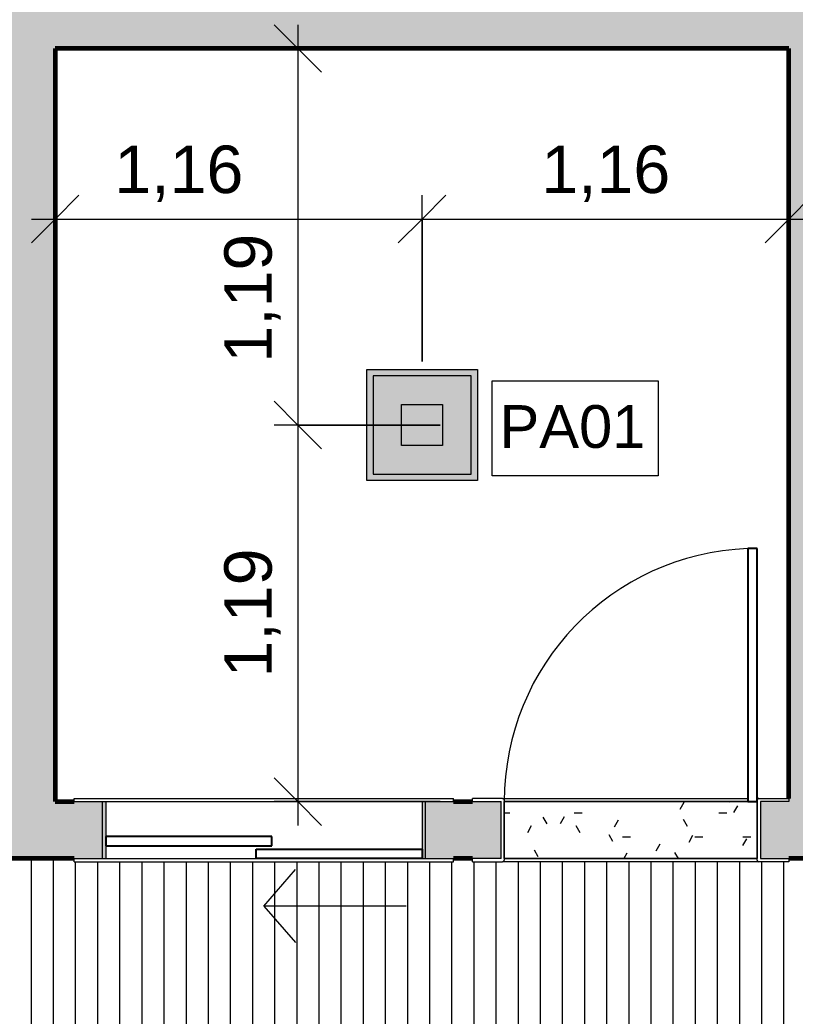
# Model space of a CAD drawing. Header units: millimetres. Extents: x -11845 to 8255, y -23120 to -3200.
# Drawn here: x -7176 to -4725, y -19817 to -16670 of the extents above; entities that cross this region are included whole.
import ezdxf

# ---------------------------------------------------------------- set-up
doc = ezdxf.new("R2010")
doc.units = ezdxf.units.MM
for name, color, linetype, lineweight in [('A-ANNO-DIMS', 211, 'Continuous', 9), ('A-ANNO-DIMS-75', 211, 'Continuous', 9), ('A-DOOR', 31, 'Continuous', 9), ('A-GLAZ', 151, 'Continuous', 9), ('A-ROOF-PATT', 132, 'Continuous', 9), ('A-WALL', 113, 'Continuous', 25), ('A-WALL-PATT', 111, 'Continuous', 25), ('E-LITE-EQPM', 33, 'Continuous', 9), ('E-LITE-EQPM-IDEN', 33, 'Continuous', 9)]:
    doc.layers.add(name, color=color, linetype=linetype, lineweight=lineweight)
doc.styles.add('@Arial Unicode MS', font='ARIALUNI.TTF', dxfattribs={"height": 150})
doc.styles.add('Arial', font='arial.ttf', dxfattribs={"height": 135})
doc.dimstyles.new('CRT_-__Metros_-_Linha_de_chamada_3_5_mm', dxfattribs={"dimscale": 304.8, "dimtxt": 150.876728, "dimasz": 0.492126, "dimexe": 0.246063, "dimexo": 0.0625, "dimgap": 0.123031, "dimtad": 1, "dimlfac": 0.001, "dimrnd": 0.01, "dimzin": 0, "dimdsep": 46, "dimtxsty": '@Arial Unicode MS', "dimblk1": 'OBLIQUE', "dimblk2": 'OBLIQUE', "dimsah": 1, "dimcen": 0.09, "dimdle": 0.246063, "dimazin": 0, "dimtfac": 1, "dimtdec": 4, "dimtix": 1, "dimtmove": 0, "dimatfit": 3, "dimfxl": 1.476378, "dimfxlon": 1, "dimtvp": 1, "dimtolj": 1, "dimtzin": 0, "dimarcsym": 2})
doc.dimstyles.new('CRT_-__Metros_-_Linha_de_chamada_3_5_mm_2', dxfattribs={"dimscale": 304.8, "dimtxt": 150.876728, "dimasz": 0.492126, "dimexe": 0.246063, "dimexo": 0.0625, "dimgap": 0.123031, "dimtad": 1, "dimlfac": 0.001, "dimrnd": 0.01, "dimzin": 0, "dimdsep": 46, "dimtxsty": '@Arial Unicode MS', "dimblk1": 'OBLIQUE', "dimblk2": 'OBLIQUE', "dimsah": 1, "dimcen": 0.09, "dimdle": 0.246063, "dimazin": 0, "dimtfac": 1, "dimtdec": 4, "dimtix": 1, "dimtmove": 2, "dimatfit": 3, "dimfxl": 1.476378, "dimfxlon": 1, "dimtvp": 1, "dimtolj": 1, "dimtzin": 0, "dimarcsym": 2})

# ---------------------------------------------------------------- blocks, each defined once
blk = doc.blocks.new('CRT_POR_Abrir_1 Folha_Madeira e Vidro - 80 x 210  cm-3550694-PLANTA DE FORRO TÉRREO')
at = {"layer": 'A-DOOR'}
h = blk.add_hatch(dxfattribs=at)
h.set_pattern_fill('FP_1', color=256, style=0, pattern_type=2)
h.set_pattern_definition([(180, (-5244.62, -19229.65), (-304.8, -76.2), [25.146, -203.454, 25.146, -203.454, -1219.2]), (180, (-5244.62, -19229.65), (-304.8, -76.2), [-457.2, 25.146, -432.054, 25.146, -203.454, -533.4]), (180, (-5244.62, -19229.65), (-304.8, -76.2), [-1143, 25.146, -127.254, 25.146, -355.854]), (300, (-5358.92, -19267.75), (218.39114, -225.86454), [25.146, -203.454, 25.146, -203.454, -1219.2]), (300, (-5358.92, -19267.75), (218.39114, -225.86454), [-457.2, 25.146, -432.054, 25.146, -203.454, -533.4]), (300, (-5358.92, -19267.75), (218.39114, -225.86454), [-1143, 25.146, -127.254, 25.146, -355.854]), (60, (-5397.02, -19420.15), (86.40886, 302.06454), [25.146, -203.454, 25.146, -203.454, -1219.2]), (60, (-5397.02, -19420.15), (86.40886, 302.06454), [-457.2, 25.146, -432.054, 25.146, -203.454, -533.4]), (60, (-5397.02, -19420.15), (86.40886, 302.06454), [-1143, 25.146, -127.254, 25.146, -355.854])])
h.paths.add_polyline_path([(-400, 90), (-400, -90), (400, -90), (400, 90), (186.8, 90)])
for p, q in [((-500, 90), (-500, 100)), ((-500, 100), (-405, 100)), ((-405, 100), (405, 100)), ((-400, 95), (-400, 90)), ((400, 90), (400, 95)), ((500, 100), (405, 100)), ((500, 100), (500, 90)), ((-410, 90), (-500, 90)), ((-410, -90), (-410, 90)), ((400, 90), (-400, 90)), ((-400, 90), (-400, -90)), ((-400, 90), (400, 90)), ((-400, -90), (-400, 90)), ((-400, 90), (400, 90)), ((400, -90), (400, 90)), ((400, 90), (400, -90)), ((410, 90), (500, 90)), ((410, 90), (410, -90)), ((-500, -100), (-500, -90)), ((-500, -90), (-410, -90)), ((-400, -90), (400, -90)), ((-400, -90), (-400, -890)), ((400, -90), (-400, -90)), ((400, -95), (400, -90)), ((500, -90), (410, -90)), ((500, -90), (500, -100)), ((-405, -100), (-500, -100)), ((-400, -100), (-405, -100)), ((405, -100), (-370, -100)), ((405, -100), (500, -100))]:
    blk.add_line(p, q, dxfattribs=at)
at = {"layer": 'A-DOOR', "lineweight": 25}
for p, q in [((-370, -90), (-400, -90)), ((-400, -90), (-400, -890)), ((-370, -890), (-370, -90)), ((-400, -890), (-370, -890))]:
    blk.add_line(p, q, dxfattribs=at)
at = {"layer": 'A-DOOR'}
for centre, radius, start, end in [((-405, 95), 5, 360, 90), ((405, 95), 5, 90, 180), ((-400, -90), 800, 272.1547, 360), ((-405, -95), 5, 270, 0), ((405, -95), 5, 180, 270)]:
    blk.add_arc(centre, radius, start, end, dxfattribs=at)
for points, knots in [([(-405, 100), (-404.6, 100), (-403.9, 99.9), (-403.1, 99.6), (-402.6, 99.4), (-402.2, 99.2), (-401.9, 98.9), (-401.5, 98.6), (-401.2, 98.3), (-401, 98), (-400.8, 97.7), (-400.7, 97.5)], [0, 0, 0, 0, 0.1666667, 0.25, 0.3333333, 0.375, 0.4166667, 0.5, 0.5416667, 0.5833333, 0.6666667, 0.6666667, 0.6666667, 0.6666667]), ([(400.7, 97.5), (400.8, 97.7), (401, 98), (401.2, 98.3), (401.5, 98.6), (401.9, 98.9), (402.2, 99.2), (402.6, 99.4), (403.1, 99.6), (403.9, 99.9), (404.6, 100), (405, 100)], [-0.6666667, -0.6666667, -0.6666667, -0.6666667, -0.5833333, -0.5416667, -0.5, -0.4166667, -0.375, -0.3333333, -0.25, -0.1666667, 0, 0, 0, 0]), ([(-400.7, -97.5), (-400.8, -97.7), (-401, -98), (-401.2, -98.3), (-401.5, -98.6), (-401.9, -99), (-402.4, -99.3), (-402.8, -99.5), (-403.2, -99.7), (-403.9, -99.9), (-404.6, -100), (-405, -100)], [0.3333333, 0.3333333, 0.3333333, 0.3333333, 0.4166667, 0.4583333, 0.5, 0.5833333, 0.6666667, 0.7083333, 0.75, 0.8333333, 1, 1, 1, 1]), ([(405, -100), (404.6, -100), (403.9, -99.9), (403.1, -99.6), (402.6, -99.4), (402.2, -99.2), (401.9, -98.9), (401.5, -98.6), (401.2, -98.3), (401, -98), (400.8, -97.7), (400.7, -97.5)], [-1, -1, -1, -1, -0.8333333, -0.75, -0.6666667, -0.625, -0.5833333, -0.5, -0.4583333, -0.4166667, -0.3333333, -0.3333333, -0.3333333, -0.3333333])]:
    blk.add_open_spline(points, degree=3, knots=knots, dxfattribs=at)
blk = doc.blocks.new('CRT_JAN_Correr_Vidro e Madeira_2 Folhas - 100x100 cm-3976170-PLANTA DE FORRO TÉRREO')
at = {"layer": 'A-GLAZ'}
for p, q in [((-608.2, 90), (-608.2, 100)), ((-608.2, 100), (591.8, 100)), ((591.8, 90), (591.8, 100)), ((-608.2, 90), (591.8, 90)), ((-518.2, -90), (-518.2, 90)), ((-508.2, 90), (-508.2, -90)), ((491.8, 90), (491.8, -90)), ((501.8, 90), (501.8, -90)), ((-608.2, -100), (-608.2, -90)), ((-608.2, -90), (591.8, -90)), ((591.8, -100), (591.8, -90)), ((-608.2, -100), (591.8, -100)), ((-8.2, -240), (91.8, -125)), ((-8.2, -240), (91.8, -355)), ((441.8, -240), (-8.2, -240))]:
    blk.add_line(p, q, dxfattribs=at)
at = {"layer": 'A-GLAZ', "lineweight": 25}
for p, q in [((-508.2, -20), (-508.2, -50)), ((16.8, -20), (-508.2, -20)), ((16.8, -50), (16.8, -20)), ((-508.2, -50), (16.8, -50)), ((-33.2, -90), (-33.2, -60)), ((-33.2, -60), (491.8, -60)), ((491.8, -60), (491.8, -90)), ((491.8, -90), (-33.2, -90))]:
    blk.add_line(p, q, dxfattribs=at)
blk = doc.blocks.new('Plafon Quadrado - Branco-4918734-PLANTA DE FORRO TÉRREO')
at = {"layer": 'E-LITE-EQPM'}
h = blk.add_hatch(color=133, dxfattribs=at)
h.paths.add_polyline_path([(175, 175), (-175, 175), (-175, -175), (175, -175), (175, 93.9)])
h.paths.add_polyline_path([(-47.1, 155), (155, 155), (155, -155), (-155, -155), (-155, 155)])
h = blk.add_hatch(color=133, dxfattribs=at)
h.paths.add_polyline_path([(155, 155), (-155, 155), (-155, -155), (155, -155), (155, 93.9)])
h.paths.add_polyline_path([(65, 65), (65, -65), (-65, -65), (-65, 65), (59.4, 65)])
blk.add_hatch(color=133, dxfattribs=at).paths.add_polyline_path([(-47.1, 65), (-65, 65), (-65, -65), (65, -65), (65, 65), (59.4, 65)])
for p, q in [((-175, -175), (-175, 175)), ((-175, 175), (175, 175)), ((175, 175), (175, -175)), ((155, 155), (-155, 155)), ((-155, 155), (-155, -155)), ((155, -155), (155, 155)), ((-65, -65), (-65, 65)), ((-65, 65), (65, 65)), ((65, 65), (65, -65)), ((65, -65), (-65, -65)), ((-155, -155), (155, -155)), ((175, -175), (-175, -175))]:
    blk.add_line(p, q, dxfattribs=at)
blk = doc.blocks.new('DIMBLOCK135-PLANTA DE FORRO TÉRREO')
at = {"layer": 'A-ANNO-DIMS-75'}
for p, q in [((-7064.6, -16848.9), (-7064.6, -17373.9)), ((-7064.6, -17298.9), (-7064.6, -16848.9)), ((-5904.6, -17748.9), (-5904.6, -17223.9)), ((-7139.6, -17298.9), (-5904.6, -17298.9)), ((-5904.6, -17298.9), (-5904.6, -17748.9))]:
    blk.add_line(p, q, dxfattribs=at)
at = {"layer": 'A-ANNO-DIMS-75', "lineweight": 18}
for p, q in [((-7064.6, -17298.9), (-6989.6, -17223.9)), ((-5904.6, -17298.9), (-5829.6, -17223.9)), ((-7064.6, -17298.9), (-7139.6, -17373.9)), ((-5904.6, -17298.9), (-5979.6, -17373.9))]:
    blk.add_line(p, q, dxfattribs=at)
at = {"layer": 'A-ANNO-DIMS-75', "color": 0, "insert": (-6877.5, -17066.7), "char_height": 150, "width": 487.012, "attachment_point": 1, "line_spacing_factor": 1.117605, "style": '@Arial Unicode MS'}
blk.add_mtext('1,16', dxfattribs=at)
blk = doc.blocks.new('_Oblique')
at = {"color": 0, "linetype": 'ByBlock', "lineweight": -2}
blk.add_line((-0.5, -0.5), (0.5, 0.5), dxfattribs=at)
blk = doc.blocks.new('DIMBLOCK136-PLANTA DE FORRO TÉRREO')
at = {"layer": 'A-ANNO-DIMS-75'}
for p, q in [((-4744.6, -16848.9), (-4744.6, -17373.9)), ((-4744.6, -17298.9), (-4744.6, -16848.9)), ((-5904.6, -17748.9), (-5904.6, -17223.9)), ((-5904.6, -17298.9), (-4669.6, -17298.9)), ((-5904.6, -17298.9), (-5904.6, -17748.9))]:
    blk.add_line(p, q, dxfattribs=at)
at = {"layer": 'A-ANNO-DIMS-75', "lineweight": 18}
for p, q in [((-5904.6, -17298.9), (-5829.6, -17223.9)), ((-4744.6, -17298.9), (-4669.6, -17223.9)), ((-5904.6, -17298.9), (-5979.6, -17373.9)), ((-4744.6, -17298.9), (-4819.6, -17373.9))]:
    blk.add_line(p, q, dxfattribs=at)
at = {"layer": 'A-ANNO-DIMS-75', "color": 0, "insert": (-5527.5, -17066.7), "char_height": 150, "width": 487.012, "attachment_point": 1, "line_spacing_factor": 1.117605, "style": '@Arial Unicode MS'}
blk.add_mtext('1,16', dxfattribs=at)
blk = doc.blocks.new('DIMBLOCK137-PLANTA DE FORRO TÉRREO')
at = {"layer": 'A-ANNO-DIMS-75', "lineweight": 18}
for p, q in [((-6297.7, -16759.7), (-6372.7, -16684.7)), ((-6297.7, -16759.7), (-6222.7, -16834.7)), ((-6297.7, -17949.7), (-6372.7, -17874.7)), ((-6297.7, -17949.7), (-6222.7, -18024.7))]:
    blk.add_line(p, q, dxfattribs=at)
at = {"layer": 'A-ANNO-DIMS-75'}
for p, q in [((-6297.7, -16684.7), (-6297.7, -17949.7)), ((-5847.7, -16759.7), (-6372.7, -16759.7)), ((-6297.7, -16759.7), (-5847.7, -16759.7)), ((-5847.7, -17949.7), (-6372.7, -17949.7)), ((-6297.7, -17949.7), (-5847.7, -17949.7))]:
    blk.add_line(p, q, dxfattribs=at)
at = {"layer": 'A-ANNO-DIMS-75', "color": 0, "insert": (-6529.9, -17753), "char_height": 150, "width": 487.012, "attachment_point": 1, "rotation": 90, "line_spacing_factor": 1.117605, "style": '@Arial Unicode MS'}
blk.add_mtext('1,19', dxfattribs=at)
blk = doc.blocks.new('DIMBLOCK138-PLANTA DE FORRO TÉRREO')
at = {"layer": 'A-ANNO-DIMS-75', "lineweight": 18}
for p, q in [((-6297.7, -17949.7), (-6372.7, -17874.7)), ((-6297.7, -17949.7), (-6222.7, -18024.7)), ((-6297.7, -19139.7), (-6372.7, -19064.7)), ((-6297.7, -19139.7), (-6222.7, -19214.7))]:
    blk.add_line(p, q, dxfattribs=at)
at = {"layer": 'A-ANNO-DIMS-75'}
for p, q in [((-5847.7, -17949.7), (-6372.7, -17949.7)), ((-6297.7, -17949.7), (-6297.7, -19214.7)), ((-6297.7, -17949.7), (-5847.7, -17949.7)), ((-5847.7, -19139.7), (-6372.7, -19139.7)), ((-6297.7, -19139.7), (-5847.7, -19139.7))]:
    blk.add_line(p, q, dxfattribs=at)
at = {"layer": 'A-ANNO-DIMS-75', "color": 0, "insert": (-6529.9, -18747.6), "char_height": 150, "width": 487.012, "attachment_point": 1, "rotation": 90, "line_spacing_factor": 1.117605, "style": '@Arial Unicode MS'}
blk.add_mtext('1,19', dxfattribs=at)
blk = doc.blocks.new('CRT_TAG_LUMINÁRIAS - Em caixas-4919060-PLANTA DE FORRO TÉRREO')
at = {"layer": 'E-LITE-EQPM-IDEN'}
for p, q in [((-5, -2.8), (-5, 1.2)), ((-5, 1.2), (2, 1.2)), ((2, 1.2), (2, -2.8)), ((2, -2.8), (-5, -2.8))]:
    blk.add_line(p, q, dxfattribs=at)

msp = doc.modelspace()

# ---------------------------------------------------------------- hatches: boundary and pattern name
at = {"layer": 'A-ROOF-PATT'}
h = msp.add_hatch(dxfattribs=at)
h.set_pattern_fill('FP_5', color=256, style=0, pattern_type=2)
h.set_pattern_definition([(90, (0, -2617.6), (70, -4e-15), [])])
h.paths.add_polyline_path([(-11244.62, -23119.651), (-1784.62, -23119.651), (-1784.62, -19319.651), (-3534.62, -19319.651), (-3534.669, -19331.891), (-3634.62, -19331.891), (-3634.62, -19319.651), (-4744.62, -19319.651), (-4744.62, -19329.651), (-5744.62, -19329.651), (-5744.62, -19319.651), (-5804.62, -19319.651), (-5804.62, -19329.651), (-7004.62, -19329.651), (-7004.62, -19319.651), (-7244.62, -19319.651), (-7244.62, -18519.651), (-11044.62, -22319.651), (-11044.62, -22519.451), (-11244.62, -22519.651), (-11844.62, -23119.651)])
h.paths.add_polyline_path([(-2584.62, -22519.451), (-2584.62, -22319.451), (-2384.62, -22319.451), (-2384.62, -22519.451)])
h.paths.add_polyline_path([(-6714.62, -22519.451), (-6914.62, -22519.451), (-6914.62, -22319.451), (-6714.62, -22319.451)])
h.paths.add_polyline_path([(-3584.62, -19799.377), (-3610.847, -19796.926), (-3625.973, -19793.695), (-3649.473, -19785.571), (-3668.407, -19775.482), (-3681.215, -19767.083), (-3700.936, -19749.847), (-3706.994, -19743.332), (-3719.104, -19727.508), (-3727.421, -19713.691), (-3733.692, -19700.225), (-3741.508, -19677.482), (-3743.319, -19669.774), (-3745.878, -19651.915), (-3746.419, -19632.542), (-3743.45, -19605.988), (-3740.166, -19592.219), (-3730.657, -19567.353), (-3722.732, -19552.807), (-3710.294, -19535.263), (-3693.525, -19517.512), (-3672.444, -19501.083), (-3653.611, -19490.744), (-3645.24, -19487.066), (-3627.905, -19481.168), (-3618.46, -19478.661), (-3596.849, -19474.924), (-3596.849, -19403.53), (-3598.031, -19404.095), (-3600.376, -19398.62), (-3600.853, -19395.598), (-3599.37, -19389.349), (-3598.119, -19387.175), (-3596.849, -19387.175), (-3596.849, -19339.651), (-3572.391, -19339.651), (-3572.391, -19387.781), (-3571.122, -19387.175), (-3568.832, -19392.69), (-3568.684, -19397.515), (-3569.897, -19401.866), (-3571.209, -19404.095), (-3572.391, -19404.095), (-3572.391, -19475.677), (-3558.393, -19477.375), (-3543.267, -19480.607), (-3519.767, -19488.731), (-3500.833, -19498.819), (-3488.187, -19507.086), (-3468.508, -19524.261), (-3462.246, -19530.969), (-3450.323, -19546.516), (-3443.61, -19557.263), (-3435.548, -19574.077), (-3427.959, -19596.072), (-3425.921, -19604.527), (-3423.362, -19622.387), (-3422.821, -19641.76), (-3424.844, -19663.561), (-3429.343, -19683.121), (-3435.734, -19701.107), (-3446.596, -19721.808), (-3458.946, -19739.388), (-3469.872, -19751.336), (-3485.338, -19764.881), (-3491.987, -19770.331), (-3519.767, -19785.571), (-3541.844, -19793.249), (-3550.781, -19795.641), (-3566.583, -19798.138), (-3578.37, -19798.948)])
h.paths.add_polyline_path([(-3564.751, -19335.947), (-3564.751, -19337.821), (-3563.943, -19336.323)])
h.paths.add_polyline_path([(-3578.62, -19338.783), (-3603.56, -19338.783), (-3605.296, -19334.868), (-3606.256, -19333.173), (-3562.669, -19333.885), (-3562.111, -19334.359), (-3560.432, -19334.868), (-3558.739, -19333.637), (-3554.633, -19333.173), (-3541.66, -19334.024), (-3538.361, -19334.289), (-3540.013, -19335.902), (-3541.131, -19338.783), (-3575.973, -19338.783)])
h.paths.add_polyline_path([(-3628.11, -19338.783), (-3629.227, -19335.902), (-3630.163, -19334.071), (-3629.227, -19333.289), (-3612.887, -19333.173), (-3609.746, -19333.858), (-3608.468, -19335.232), (-3607.128, -19334.36), (-3605.296, -19336.323), (-3605.296, -19336.985), (-3604.489, -19338.783), (-3622.072, -19338.783)])
h.paths.add_polyline_path([(-3605.63, -19332.633), (-3604.489, -19331.957), (-3604.489, -19332.27)])
h.paths.add_polyline_path([(-3540.33, -19332.627), (-3536.868, -19331.962), (-3536.868, -19332.392), (-3540.013, -19332.605)])
h.paths.add_polyline_path([(-5649.62, -19329.651), (-5647.12, -19328.981), (-5648.46, -19328.981), (-5649.325, -19329.48)])
at = {"layer": 'A-WALL-PATT'}
h = msp.add_hatch(color=256, dxfattribs=at)
h.paths.add_polyline_path([(-7242.017, -19319.651), (-7064.62, -19319.651), (-7064.62, -16279.651), (-7244.62, -16279.651), (-7244.62, -19319.651)])
h.paths.add_polyline_path([(-7135.514, -14079.651), (-7064.62, -14079.651), (-7064.62, -12989.651), (-7244.62, -12989.651), (-7244.62, -14079.651)])
h.paths.add_polyline_path([(-7064.62, -8789.651), (-7064.62, -8039.651), (-7244.62, -8039.651), (-7244.62, -8789.651), (-7135.514, -8789.651)])
h.paths.add_polyline_path([(-7244.62, -5639.651), (-7064.62, -5639.651), (-7064.62, -5479.651), (-7244.62, -5479.651), (-7244.62, -5539.651)])
h = msp.add_hatch(color=256, dxfattribs=at)
h.paths.add_polyline_path([(-2564.62, -16759.651), (-2564.62, -16579.651), (-2639.62, -16579.651), (-2639.62, -16759.651)])
h.paths.add_polyline_path([(-3464.62, -16759.651), (-3389.62, -16759.651), (-3389.62, -16579.651), (-7064.62, -16579.651), (-7064.62, -16759.651), (-3727.421, -16759.651)])
msp.add_hatch(color=256, dxfattribs=at).paths.add_polyline_path([(-4744.62, -19139.651), (-4564.62, -19139.651), (-4564.62, -16759.651), (-4744.62, -16759.651), (-4744.62, -19129.651)])
h = msp.add_hatch(color=256, dxfattribs=at)
h.paths.add_polyline_path([(-7064.62, -19319.651), (-6904.62, -19319.651), (-6904.62, -19139.651), (-7064.62, -19139.651), (-7064.62, -19156.827)])
h.paths.add_polyline_path([(-4744.62, -19319.651), (-2564.62, -19319.651), (-2564.62, -19139.651), (-4834.62, -19139.651), (-4834.62, -19319.651)])
h.paths.add_polyline_path([(-5744.62, -19319.651), (-5654.62, -19319.651), (-5654.62, -19139.651), (-5904.62, -19139.651), (-5904.62, -19319.651), (-5804.62, -19319.651)])

# ---------------------------------------------------------------- linework, layer by layer
at = {"layer": 'A-WALL', "lineweight": 60}
for p, q in [((-7064.62, -16759.651), (-7064.62, -19139.651)), ((-4744.62, -16759.651), (-7064.62, -16759.651)), ((-4744.62, -19129.651), (-4744.62, -16759.651)), ((-7064.62, -19139.651), (-7004.62, -19139.651)), ((-5804.62, -19139.651), (-5744.62, -19139.651)), ((-7004.62, -19319.651), (-7244.62, -19319.651)), ((-5744.62, -19319.651), (-5804.62, -19319.651)), ((-2384.62, -19319.651), (-4744.62, -19319.651))]:
    msp.add_line(p, q, dxfattribs=at)

# ---------------------------------------------------------------- block references
at = {"layer": 'A-DOOR', "rotation": 180}
msp.add_blockref('CRT_POR_Abrir_1 Folha_Madeira e Vidro - 80 x 210  cm-3550694-PLANTA DE FORRO TÉRREO', (-5244.62, -19229.651), dxfattribs=at)
at = {"layer": 'A-GLAZ'}
msp.add_blockref('CRT_JAN_Correr_Vidro e Madeira_2 Folhas - 100x100 cm-3976170-PLANTA DE FORRO TÉRREO', (-6396.431, -19229.651), dxfattribs=at)
at = {"layer": 'E-LITE-EQPM', "rotation": 180}
msp.add_blockref('Plafon Quadrado - Branco-4918734-PLANTA DE FORRO TÉRREO', (-5904.62, -17949.651), dxfattribs=at)
at = {"layer": 'E-LITE-EQPM-IDEN', "xscale": 74.99999999999996, "yscale": 74.99999999999996, "zscale": 74.99999999999996}
msp.add_blockref('CRT_TAG_LUMINÁRIAS - Em caixas-4919060-PLANTA DE FORRO TÉRREO', (-5307.632, -17900.14), dxfattribs=at)

# ---------------------------------------------------------------- texts
at = {"layer": 'E-LITE-EQPM-IDEN', "insert": (-5659.538, -17886.876), "char_height": 135, "width": 553.16437, "attachment_point": 1, "style": 'Arial'}
msp.add_mtext('PA01', dxfattribs=at)

# ---------------------------------------------------------------- dimensions: what is measured, and where the dimension line sits
at = {"layer": 'A-ANNO-DIMS'}
dim = msp.add_linear_dim(base=(-6297.703, -17949.651), p1=(-5847.703, -16759.651), p2=(-5847.703, -17949.651), angle=90, dimstyle='CRT_-__Metros_-_Linha_de_chamada_3_5_mm_2', override={"dimpost": '<>', "dimfxl": 1190}, dxfattribs=at)
dim.commit()
dim.dimension.update_dxf_attribs({"geometry": 'DIMBLOCK137-PLANTA DE FORRO TÉRREO', "text_midpoint": (-6429.907, -17509.525), "dimtype": 160, "text_rotation": 90})
dim = msp.add_linear_dim(base=(-5904.62, -17298.855), p1=(-7064.62, -16848.855), p2=(-5904.62, -17748.855), dimstyle='CRT_-__Metros_-_Linha_de_chamada_3_5_mm_2', override={"dimpost": '<>', "dimfxl": 1468.196172}, dxfattribs=at)
dim.commit()
dim.dimension.update_dxf_attribs({"geometry": 'DIMBLOCK135-PLANTA DE FORRO TÉRREO', "text_midpoint": (-6634.001, -17166.651), "dimtype": 160})
dim = msp.add_linear_dim(base=(-4744.62, -17298.855), p1=(-5904.62, -17748.855), p2=(-4744.62, -16848.855), dimstyle='CRT_-__Metros_-_Linha_de_chamada_3_5_mm', override={"dimpost": '<>', "dimfxl": 1468.196172}, dxfattribs=at)
dim.commit()
dim.dimension.update_dxf_attribs({"geometry": 'DIMBLOCK136-PLANTA DE FORRO TÉRREO', "text_midpoint": (-5324.62, -17184.718)})
dim = msp.add_linear_dim(base=(-6297.703, -19139.651), p1=(-5847.703, -17949.651), p2=(-5847.703, -19139.651), angle=90, dimstyle='CRT_-__Metros_-_Linha_de_chamada_3_5_mm', override={"dimpost": '<>', "dimfxl": 1190}, dxfattribs=at)
dim.commit()
dim.dimension.update_dxf_attribs({"geometry": 'DIMBLOCK138-PLANTA DE FORRO TÉRREO', "text_midpoint": (-6411.84, -18544.651)})

doc.saveas('drawing.dxf')
